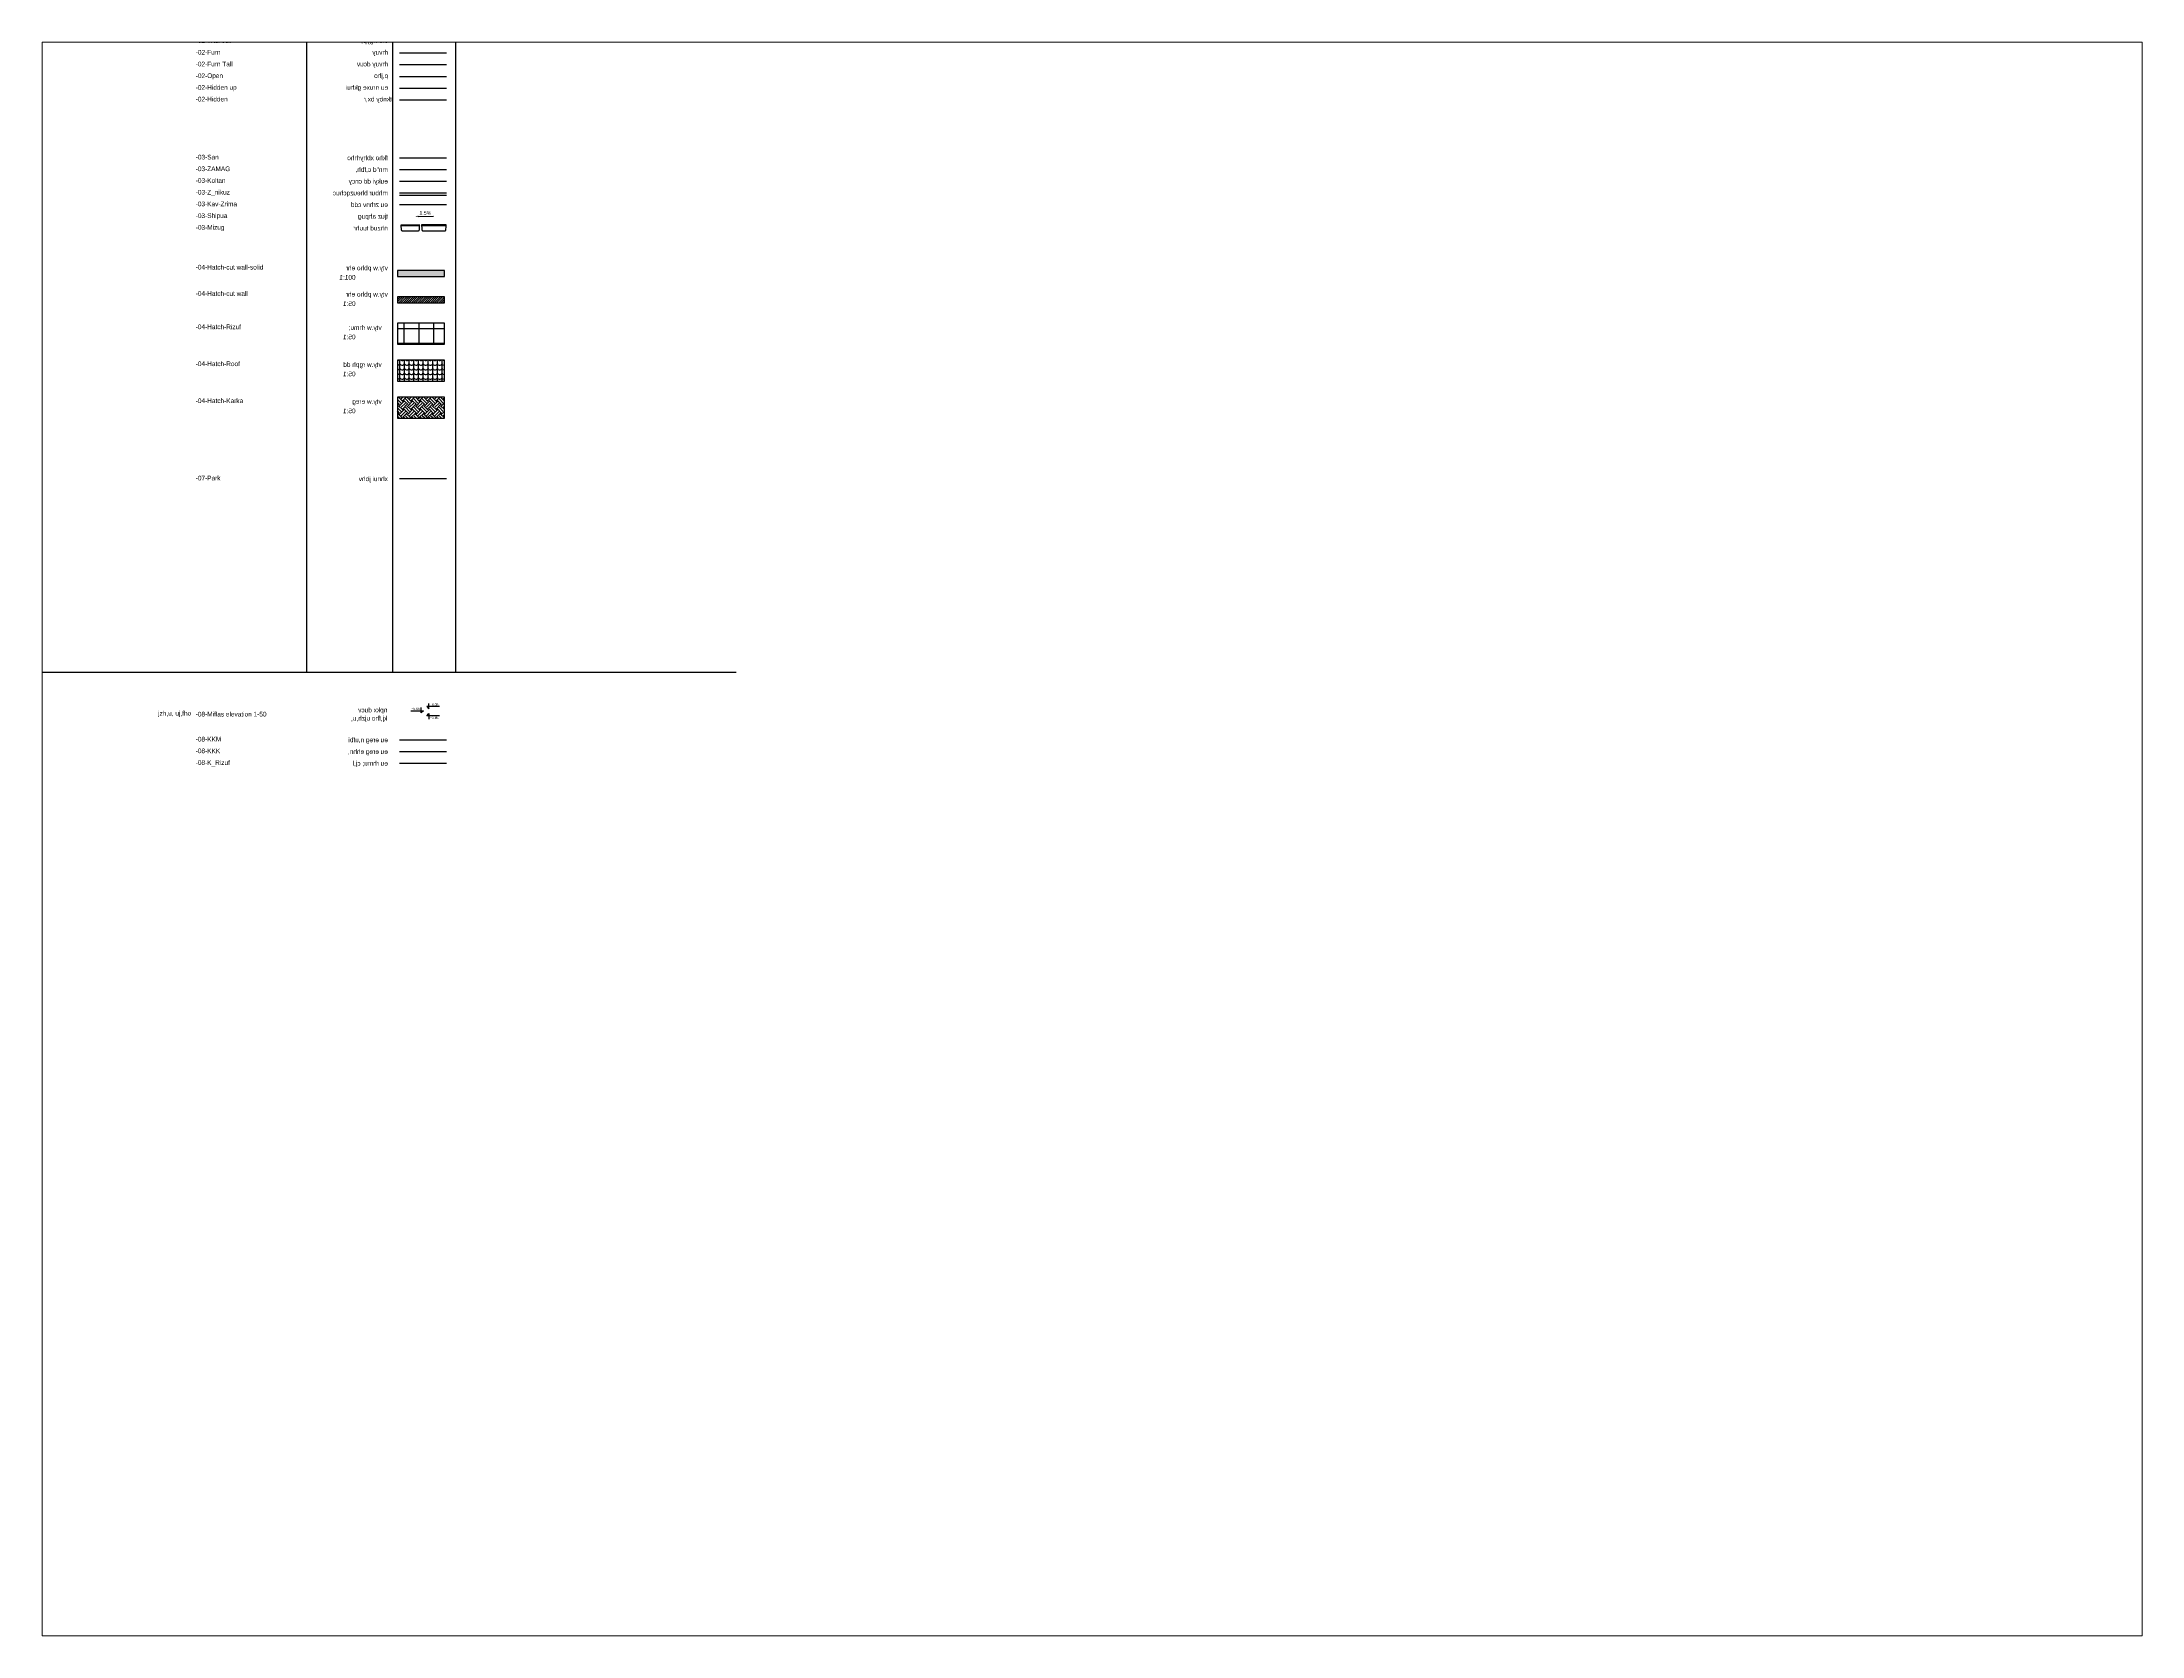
# Paper-space layout 'Layout1' of a CAD drawing. Header units: centimetres. Extents: x 26 to 231, y 20 to 176.
# The model-space entities are those that its viewports show. They can reach past a viewport. Long polylines and large blocks are cut down to what shows.
import ezdxf
from ezdxf.enums import TextEntityAlignment as Align

# ---------------------------------------------------------------- set-up
doc = ezdxf.new("R2010")
doc.units = ezdxf.units.CM
for name, pattern in [('DASHED', [19.05, 12.7, -6.35]), ('HIDDEN', [9.525, 6.35, -3.175]), ('HIDDEN2', [4.7625, 3.175, -1.5875]), ('JIS_02_0.7', [1.35, 0.75, -0.6])]:
    doc.linetypes.add(name, pattern=pattern)
for name, color, linetype in [('-02-Furn', 9, 'Continuous'), ('-02-Furn tall', 8, 'Continuous'), ('-02-Hidden', 8, 'JIS_02_0.7'), ('-02-Hidden up', 8, 'HIDDEN2'), ('-02-Mabat', 1, 'Continuous'), ('-02-Open', 1, 'Continuous'), ('-02-Wall out', 6, 'Continuous'), ('-03-Kav-Zrima', 3, 'Continuous'), ('-03-Koltan', 4, 'Continuous'), ('-03-Mizug', 1, 'Continuous'), ('-03-San', 1, 'Continuous'), ('-03-Shipua', 3, 'Continuous'), ('-03-Z_Nikuz', 4, 'JIS_02_0.7'), ('-03-ZAMAG', 4, 'Continuous'), ('-04-Hatch-cut wall', 253, 'Continuous'), ('-04-Hatch-cut wall-solid', 253, 'Continuous'), ('-04-Hatch-Karka', 254, 'Continuous'), ('-04-Hatch-Rizuf', 253, 'Continuous'), ('-04-Hatch-Roof', 253, 'Continuous'), ('-08-K_Rizuf', 2, 'Continuous'), ('-08-KKK', 41, 'HIDDEN2'), ('-08-KKM', 6, 'Continuous'), ('-08-Miflas_elevation 1-50', 3, 'Continuous')]:
    doc.layers.add(name, color=color, linetype=linetype)
doc.layers.add('-07-Park', color=7, linetype='Continuous', true_color=0xffffff)
doc.styles.add('gil', font='gil.shx')
doc.styles.add('Macom_Number', font='arial.ttf')
doc.styles.add('NARKISM$-Z', font='narkism$.shx')
doc.styles.add('ORON', font='oron', dxfattribs={"width": 0.8})
doc.styles.add('TXT', font='txt')

# ---------------------------------------------------------------- blocks, each defined once
blk = doc.blocks.new('ELEVATION')
at = {"linetype": 'Continuous'}
for p, q in [((127, 28), (-28, 28)), ((-28, 28), (0, 0)), ((0, 0), (0, 67))]:
    blk.add_line(p, q, dxfattribs=at)
at = {"style": 'ORON', "width": 0.8}
blk.add_attdef('HEIGHT', (13, 37), '', height=30, dxfattribs=at)
blk = doc.blocks.new('*U11')
blk.add_line((-0.42, 0.28), (0.42, -0.28))
blk.add_solid([(-0.44, 0.25), (-0.6, 0.41), (-0.39, 0.31)])
at = {"style": 'Macom_Number', "text_generation_flag": 2}
blk.add_attdef('SLOPE', text='', height=0.25, rotation=325.7663, dxfattribs=at).set_placement((0, 0.03), align=Align.BOTTOM_CENTER)
blk = doc.blocks.new('mazgan small')
at = {"linetype": 'HIDDEN'}
blk.add_lwpolyline([(42297.5, -6187.1), (42297.6, -6186.6), (42297.6, -6186.2), (42297.6, -6185.9), (42297.7, -6183.9), (42217.7, -6183.9), (42217.8, -6185.9), (42217.8, -6186.2), (42217.9, -6186.6), (42217.9, -6187.1)], dxfattribs=at)
blk.add_lwpolyline([(42223.8, -6208.4), (42291.6, -6208.4, 0.398203), (42296.6, -6203.7), (42297.5, -6187.1), (42217.9, -6187.1), (42218.8, -6203.7, 0.397809)], format="xyb", close=True, dxfattribs=at)
blk = doc.blocks.new('mazgan big')
at = {"linetype": 'HIDDEN'}
blk.add_lwpolyline([(52.5, -3.2), (52.5, -2.7), (52.5, -2.3), (52.5, -2), (52.7, 0), (-52.7, 0), (-52.5, -2), (-52.5, -2.3), (-52.5, -2.7), (-52.5, -3.2)], dxfattribs=at)
blk.add_lwpolyline([(-46.6, -24.5), (46.6, -24.5, 0.398203), (51.6, -19.8), (52.2, -7.6), (52.4, -5.4), (52.5, -3.2), (-52.5, -3.2), (-52.4, -5.4), (-52.2, -7.6), (-51.5, -19.8, 0.397809)], format="xyb", close=True, dxfattribs=at)

msp = doc.modelspace()

# ---------------------------------------------------------------- hatches: boundary and pattern name
at = {"layer": '-04-Hatch-cut wall'}
h = msp.add_hatch(dxfattribs=at)
h.set_pattern_fill('ANSI31', color=256, scale=2)
h.paths.add_polyline_path([(-1225.2558, 5214.6281), (-1425.2558, 5214.6281), (-1425.2558, 5189.6281), (-1225.2558, 5189.6281)])
at = {"layer": '-04-Hatch-cut wall-solid'}
h = msp.add_hatch(color=256, dxfattribs=at)
h.dxf.hatch_style = 1
h.paths.add_polyline_path([(-1225.2558, 5326.9501), (-1425.2558, 5326.9501), (-1425.2558, 5301.9501), (-1225.2558, 5301.9501)])
at = {"layer": '-04-Hatch-Karka'}
h = msp.add_hatch(dxfattribs=at)
h.set_pattern_fill('EARTH', color=256, scale=4, angle=405.00000002)
h.set_pattern_definition([(45, (-6288.25, 12890.635), (-1e-08, 35.921024), [25.4, -25.4]), (45, (-6294.985, 12897.37), (-1e-08, 35.921024), [25.4, -25.4]), (45, (-6301.72, 12904.105), (-1e-08, 35.921024), [25.4, -25.4]), (135, (-6301.72, 12908.595), (-35.921024, -1e-08), [25.4, -25.4]), (135, (-6294.985, 12915.33), (-35.921024, -1e-08), [25.4, -25.4]), (135, (-6288.25, 12922.066), (-35.921024, -1e-08), [25.4, -25.4])])
h.paths.add_polyline_path([(-1425.2558, 4696.6935), (-1425.2558, 4786.6935), (-1225.2558, 4786.6935), (-1225.2558, 4696.6935)])
at = {"layer": '-04-Hatch-Rizuf'}
h = msp.add_hatch(dxfattribs=at)
h.set_pattern_fill('ANSI37', color=256, scale=20, angle=45)
h.paths.add_polyline_path([(-1225.2558, 5012.306), (-1225.2558, 5102.306), (-1425.2558, 5102.306), (-1425.2558, 5012.306)])
at = {"layer": '-04-Hatch-Roof', "true_color": 0xf5664d}
h = msp.add_hatch(dxfattribs=at)
h.set_pattern_fill('SCALLOP1', color=13, scale=20, pattern_type=2)
h.set_pattern_definition([(0, (5032.925, -4716.889), (20, 20), [4, -16]), (45, (5040.925, -4714.889), (0, 20), [5.656854, -22.627417]), (90, (5044.925, -4710.889), (-20, 20), [20]), (135, (5048.925, -4714.889), (-20, 2e-15), [5.656854, -22.627417]), (26.56505, (5036.925, -4716.889), (20, 2e-08), [4.472, -40.24936]), (333.43495, (5048.925, -4714.889), (20, -2e-08), [4.472, -40.24936])])
h.paths.add_polyline_path([(-1425.2558, 4854.4998), (-1425.2558, 4944.4998), (-1225.2558, 4944.4998), (-1225.2558, 4854.4998)])

# ---------------------------------------------------------------- linework, layer by layer
at = {"layer": '-02-Furn'}
msp.add_lwpolyline([(-1416.7519, 6256.2309), (-1216.7519, 6256.2309)], dxfattribs=at)
at = {"layer": '-02-Furn tall'}
msp.add_lwpolyline([(-1416.7519, 6206.2309), (-1216.7519, 6206.2309)], dxfattribs=at)
at = {"layer": '-02-Hidden'}
msp.add_lwpolyline([(-1416.7519, 6056.2309), (-1216.7519, 6056.2309)], dxfattribs=at)
at = {"layer": '-02-Hidden up'}
msp.add_lwpolyline([(-1416.7519, 6106.2309), (-1216.7519, 6106.2309)], dxfattribs=at)
at = {"layer": '-02-Mabat'}
for points in [[(-1425.2558, 5102.306), (-1425.2558, 5012.306), (-1225.2558, 5012.306), (-1225.2558, 5102.306)], [(-1425.2558, 4944.4998), (-1425.2558, 4854.4998), (-1225.2558, 4854.4998), (-1225.2558, 4944.4998)], [(-1425.2558, 4786.6935), (-1425.2558, 4696.6935), (-1225.2558, 4696.6935), (-1225.2558, 4786.6935)]]:
    msp.add_lwpolyline(points, close=True, dxfattribs=at)
at = {"layer": '-02-Open'}
msp.add_lwpolyline([(-1416.7519, 6156.2309), (-1216.7519, 6156.2309)], dxfattribs=at)
at = {"layer": '-02-Wall out'}
msp.add_lwpolyline([(-1416.7519, 6306.2309), (-1216.7519, 6306.2309)], dxfattribs=at)
for points in [[(-1425.2558, 5326.9501), (-1425.2558, 5301.9501), (-1225.2558, 5301.9501), (-1225.2558, 5326.9501)], [(-1425.2558, 5214.6281), (-1425.2558, 5189.6281), (-1225.2558, 5189.6281), (-1225.2558, 5214.6281)]]:
    msp.add_lwpolyline(points, close=True, dxfattribs=at)
at = {"layer": '-03-Kav-Zrima'}
msp.add_lwpolyline([(-1416.7519, 5608.7016), (-1216.7519, 5608.7016)], dxfattribs=at)
at = {"layer": '-03-Koltan'}
msp.add_lwpolyline([(-1416.7519, 5708.7016), (-1216.7519, 5708.7016)], dxfattribs=at)
at = {"layer": '-03-San'}
for points in [[(-1416.7519, 5808.7016), (-1216.7519, 5808.7016)], [(21.6367, 3610.6763), (-3046.7647, 3610.6763)]]:
    msp.add_lwpolyline(points, dxfattribs=at)
at = {"layer": '-03-Z_Nikuz'}
for points in [[(-1416.7519, 5658.7016), (-1216.7519, 5658.7016)], [(-1416.7519, 5648.7016), (-1216.7519, 5648.7016)]]:
    msp.add_lwpolyline(points, dxfattribs=at)
at = {"layer": '-03-ZAMAG'}
msp.add_lwpolyline([(-1416.7519, 5758.7016), (-1216.7519, 5758.7016)], dxfattribs=at)
at = {"layer": '-07-Park', "linetype": 'DASHED'}
msp.add_lwpolyline([(-1416.7519, 4438.6439), (-1216.7519, 4438.6439)], dxfattribs=at)
at = {"layer": '-08-K_Rizuf'}
msp.add_lwpolyline([(-1416.7519, 3223.5355), (-1216.7519, 3223.5355)], dxfattribs=at)
at = {"layer": '-08-KKK'}
msp.add_lwpolyline([(-1416.7519, 3273.5355), (-1216.7519, 3273.5355)], dxfattribs=at)
at = {"layer": '-08-KKM'}
msp.add_lwpolyline([(-1416.7519, 3323.5355), (-1216.7519, 3323.5355)], dxfattribs=at)
for points in [[(-1813.8507, 8107.9747), (-1813.8507, 3610.6763)], [(-1447.1047, 8107.9747), (-1447.1047, 3610.6763)], [(-1177.8099, 8107.9747), (-1177.8099, 3610.6763)]]:
    msp.add_lwpolyline(points)

# ---------------------------------------------------------------- block references
at = {"layer": '-03-Mizug'}
for name, p in [('mazgan small', (-43628.4024, 11705.4031)), ('mazgan big', (-1269.948, 5521.5078))]:
    msp.add_blockref(name, p, dxfattribs=at)
at = {"layer": '-03-Shipua'}
ref = msp.add_blockref('*U11', (-1304.5948, 5558.7016), dxfattribs=dict(at, xscale=63.99999999999998, yscale=63.99999999999998, zscale=63.99999999999998, rotation=34.23365660398803))
ref.add_attrib('SLOPE', '1.5%', dxfattribs={"height": 16, "rotation": 360, "style": 'Macom_Number'}).set_placement((-1306.3231, 5560.1547), align=Align.BOTTOM_CENTER)
at = {"layer": '-08-Miflas_elevation 1-50'}
ref = msp.add_blockref('ELEVATION', (-1324.5937, 3437.9771), dxfattribs=dict(at, xscale=-0.35, yscale=0.35, zscale=0.35))
ref.add_attrib('HEIGHT', '+5.65', (-1365.9672, 3450.7568), dxfattribs={"layer": '0', "height": 10.5, "style": 'ORON', "width": 0.8})
at = {"layer": '-08-Miflas_elevation 1-50', "xscale": 0.35, "yscale": 0.35, "zscale": 0.35}
msp.add_blockref('ELEVATION', (-1291.0174, 3455.5434), dxfattribs=at).add_auto_attribs({'HEIGHT': '+6.05'})
at = {"layer": '-08-Miflas_elevation 1-50'}
ref = msp.add_blockref('ELEVATION', (-1291.0174, 3435.5445), dxfattribs=dict(at, xscale=-0.35, yscale=0.35, zscale=0.35, rotation=180))
ref.add_attrib('HEIGHT', '+5.85', (-1286.3308, 3412.2648), dxfattribs={"layer": '0', "height": 10.5, "style": 'ORON', "width": 0.8})

# ---------------------------------------------------------------- texts
at = {"style": 'gil', "text_generation_flag": 2}
for s, p in [('ehr pbho', (-1465.2198, 6348.8563)), ('ehr ngyp,', (-1465.2198, 6298.8563)), ('rhvuy dcuv', (-1465.2198, 6198.8563)), ('rhvuy', (-1465.2198, 6248.8563)), ('eu nruxe gkhui', (-1465.2198, 6098.8563)), ('p,jho', (-1465.2198, 6148.8563)), (' tknby bx,r', (-1442.0394, 6048.8563)), ('fkho xbhyrhho', (-1466.5279, 5798.2683)), ('mn"d c,fbh,', (-1466.5279, 5748.2683)), ('mhbur bheuzqchuc', (-1466.5279, 5648.2683)), ('eukyi dd cncy', (-1466.5279, 5698.2683)), ('eu zrhnv cdd', (-1466.5279, 5598.2683)), ('tjuz ahpug', (-1466.5279, 5548.2683)), ('nhzud tuuhr', (-1466.5279, 5498.2683)), ('001:1', (-1604.5673, 5288.0903)), ('vty.w pbho ehr', (-1466.5279, 5328.2436)), ('vty.w pbho ehr', (-1466.5279, 5215.9216)), ('05:1', (-1604.5673, 5175.7682)), ('05:1', (-1604.5673, 5033.4461)), ('vty.w rhmu;', (-1492.844, 5073.5995)), ('vty.w rgph dd', (-1492.844, 4915.7933)), ('05:1', (-1604.5673, 4875.6399)), ('vty.w ereg', (-1492.844, 4757.987)), ('05:1', (-1604.5673, 4717.8337)), ('xhnui jbhv', (-1466.5279, 4427.8254)), ('kj,fho ujzh,u,', (-1468.9174, 3405.2416)), ('npkx ducv', (-1468.9174, 3440.6898)), ('eu ereg n,ufbi', (-1466.5279, 3313.1022)), ('eu ereg ehhn,', (-1466.5279, 3263.1022)), ('eu rhmu; cj,l', (-1466.5279, 3213.1022))]:
    msp.add_text(s, height=20, dxfattribs=at).set_placement(p)
at = {"style": 'TXT'}
for s, p in [('-02-Wall out', (-2287.2389, 6298.9203)), ('-02-Furn', (-2287.2389, 6248.9203)), ('-02-Furn Tall', (-2287.2389, 6198.9203)), ('-02-Open', (-2287.2389, 6148.9203)), ('-02-Hidden up', (-2287.2389, 6098.9203)), ('-02-Hidden', (-2287.2389, 6048.9203)), ('-03-San', (-2287.2389, 5801.391)), ('-03-ZAMAG', (-2287.2389, 5751.391)), ('-03-Koltan', (-2287.2389, 5701.391)), ('-03-Z_nikuz', (-2287.2389, 5651.391)), ('-03-Kav-Zrima', (-2287.2389, 5601.391)), ('-03-Shipua', (-2287.2389, 5551.391)), ('-03-Mizug', (-2287.2389, 5501.391)), ('-04-Hatch-cut wall-solid', (-2287.2389, 5331.3663)), ('-04-Hatch-cut wall', (-2287.2389, 5219.0442)), ('-04-Hatch-Rizuf', (-2287.2389, 5076.7222)), ('-04-Hatch-Roof', (-2287.2389, 4918.9159)), ('-04-Hatch-Karka', (-2287.2389, 4761.1097)), ('-07-Park', (-2287.2389, 4430.9481)), ('-08-Miflas elevation 1-50', (-2287.2389, 3422.9951)), ('-08-KKM', (-2287.2389, 3316.2249)), ('-08-KKK', (-2287.2389, 3266.2249)), ('-08-K_Rizuf', (-2287.2389, 3216.2249))]:
    msp.add_text(s, height=20, dxfattribs=at).set_placement(p)
at = {"layer": 'DEFPOINTS', "linetype": 'Continuous', "style": 'NARKISM$-Z'}
msp.add_text('jzh,u, uj,fho', height=20, rotation=0.36761833, dxfattribs=at).set_placement((-2447.8062, 3426.305, 1421968.9918))

psp = doc.layouts.get("Layout1")

# ---------------------------------------------------------------- viewports
at = {"layer": '0'}
psp.add_viewport(center=(128.5, 97.5), size=(205.6, 156), view_center_point=(1540.9902, 2899.9112), view_height=6805.761911, dxfattribs=at)

doc.saveas('drawing.dxf')
